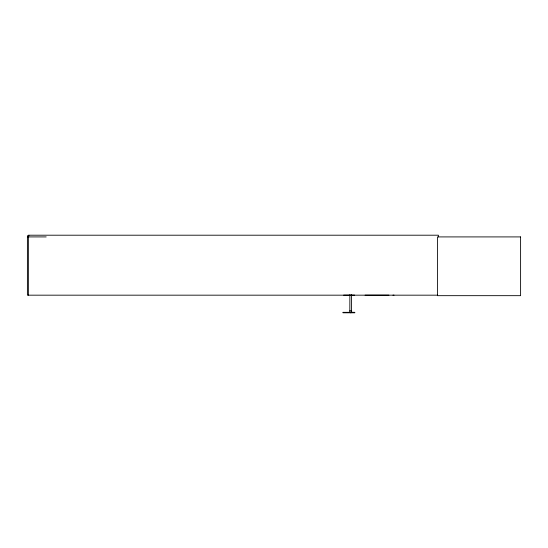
<?xml version="1.0" encoding="UTF-8"?>
<svg xmlns="http://www.w3.org/2000/svg" width="548" height="548" viewBox="0 0 548 548"><rect width="100%" height="100%" fill="white"/><g stroke="black" fill="none" stroke-linecap="round" stroke-linejoin="round"><path stroke-width="0.82" d="M365.057 295.16L388.922 295.16M29.113 235.811L27.4 235.811L27.4 295.173L437.564 295.173M27.4 236.914L46.196 236.914M343.651 295.146L354.645 295.146M392.943 295.16L394.033 295.16M349.816 310.846L351.652 310.846L351.652 312.312M343.048 312.339L354.796 312.312L354.796 312.798L343.048 312.798L343.048 312.312M438.421 236.914L438.421 235.202L28.366 235.202L28.366 295.173M351.59 294.687L351.59 312.312M350.98 312.312L350.98 312.798M350.487 312.312L350.487 312.798M349.877 294.687L349.816 312.312M520.6 236.914L437.455 236.914L437.455 295.667L520.6 295.667L520.6 236.914"/></g></svg>
